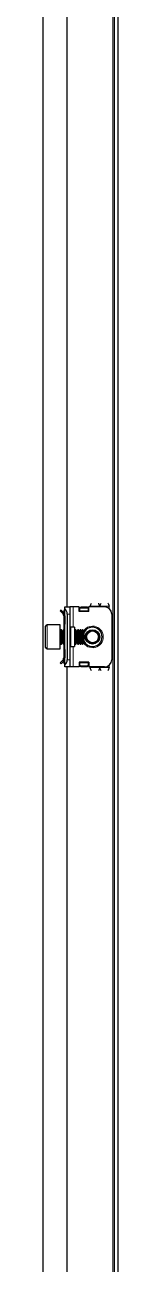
# Model space of a CAD drawing. Header units: millimetres. Extents: x -456 to 1943, y -979 to 1408.
# Drawn here: x 1912 to 1943, y 274 to 789 of the extents above; entities that cross this region are included whole.
import ezdxf

# ---------------------------------------------------------------- set-up
doc = ezdxf.new("R2010")
doc.units = ezdxf.units.MM

msp = doc.modelspace()

# ---------------------------------------------------------------- linework, layer by layer
at = {"color": 8, "linetype": 'Continuous', "lineweight": 18}
for p, q in [((1940.56, 1300.48), (1940.56, -856.32)), ((1924.16, 547.08), (1924.16, 538.58)), ((1931.16, 547.33), (1935.16, 547.33)), ((1939.16, 547.33), (1935.16, 547.33)), ((1920.66, 545.08), (1920.16, 545.08)), ((1920.66, 545.58), (1920.45, 545.79)), ((1922.66, 544.08), (1921.66, 544.08)), ((1930.41, 545.43), (1926.91, 545.43)), ((1913.26, 539.58), (1913.26, 529.58)), ((1918.91, 537.58), (1918.91, 532.96)), ((1923.16, 538.58), (1923.16, 530.58)), ((1918.91, 532.96), (1918.91, 531.58)), ((1924.16, 530.58), (1924.16, 522.08)), ((1920.66, 524.08), (1920.16, 524.08)), ((1920.66, 523.58), (1920.45, 523.37)), ((1921.66, 525.08), (1922.66, 525.08)), ((1926.91, 523.73), (1930.41, 523.73)), ((1935.16, 521.83), (1931.16, 521.83)), ((1939.16, 521.83), (1935.16, 521.83))]:
    msp.add_line(p, q, dxfattribs=at)
at = {"color": 7, "linetype": 'Continuous', "lineweight": 25}
for p, q in [((1941.16, 1302.58), (1941.16, -858.42)), ((1942.66, 1302.58), (1942.66, -858.42)), ((1911.66, -827.42), (1911.66, 1271.58)), ((1921.66, 547.08), (1921.66, 1222.08)), ((1920.66, 547.08), (1922.66, 547.08)), ((1920.66, 546.31), (1920.66, 547.08)), ((1922.66, 547.08), (1922.66, 544.08)), ((1924.16, 547.08), (1922.66, 547.08)), ((1926.66, 547.08), (1924.16, 547.08)), ((1926.66, 545.08), (1926.66, 547.08)), ((1926.91, 546.7), (1927.41, 547.05)), ((1927.41, 546.7), (1926.91, 546.35)), ((1926.91, 546.35), (1926.91, 546.7)), ((1927.41, 547.05), (1927.41, 546.7)), ((1927.41, 547.05), (1929.91, 547.05)), ((1927.41, 546.7), (1929.91, 546.7)), ((1929.91, 546.7), (1929.91, 547.05)), ((1929.91, 547.05), (1930.41, 546.7)), ((1930.41, 546.35), (1929.91, 546.7)), ((1930.41, 546.7), (1930.41, 546.35)), ((1930.46, 546.96), (1930.46, 545.08)), ((1930.66, 546.96), (1930.46, 546.96)), ((1930.66, 545.08), (1930.66, 547.08)), ((1937.16, 547.08), (1930.66, 547.08)), ((1931.16, 547.08), (1931.16, 547.33)), ((1939.16, 546.31), (1939.16, 547.33)), ((1919.1, 545.72), (1918.75, 545.36)), ((1919.72, 544.39), (1918.75, 545.36)), ((1920.07, 544.74), (1919.1, 545.72)), ((1919.72, 544.39), (1920.07, 544.74)), ((1920.16, 545.08), (1920.16, 544.68)), ((1920.16, 543.33), (1920.66, 543.33)), ((1920.16, 543.33), (1920.16, 539.83)), ((1920.45, 545.79), (1920.66, 545.99)), ((1920.66, 522.84), (1920.66, 546.31)), ((1920.66, 543.33), (1920.66, 539.83)), ((1921.66, 544.08), (1921.66, 525.08)), ((1922.66, 544.08), (1922.66, 525.08)), ((1930.66, 545.08), (1926.66, 545.08)), ((1926.91, 545.43), (1926.91, 546.35)), ((1926.91, 545.08), (1926.91, 545.43)), ((1930.41, 546.35), (1930.41, 545.43)), ((1930.41, 545.43), (1930.41, 545.08)), ((1940.16, 544.08), (1940.16, 525.08)), ((1912.66, 530.18), (1912.66, 538.98)), ((1918.66, 539.58), (1913.26, 539.58)), ((1918.66, 529.58), (1918.66, 539.58)), ((1919.27, 537.58), (1918.91, 537.58)), ((1919.66, 537.02), (1919.27, 537.58)), ((1919.27, 537.11), (1919.27, 537.58)), ((1919.27, 531.58), (1919.27, 537.11)), ((1920.05, 537.58), (1919.66, 537.02)), ((1919.66, 536.64), (1919.66, 537.02)), ((1919.66, 532.13), (1919.66, 536.64)), ((1920.27, 537.58), (1920.05, 537.58)), ((1920.05, 537.11), (1920.05, 537.58)), ((1920.05, 531.58), (1920.05, 537.11)), ((1920.66, 539.83), (1920.16, 539.83)), ((1920.16, 539.83), (1920.16, 537.58)), ((1920.66, 537.02), (1920.27, 537.58)), ((1920.27, 537.11), (1920.27, 537.58)), ((1920.27, 531.58), (1920.27, 537.11)), ((1924.66, 538.58), (1923.16, 538.58)), ((1924.66, 538.58), (1924.66, 530.58)), ((1925.05, 537.58), (1924.66, 537.02)), ((1925.27, 537.58), (1925.05, 537.58)), ((1925.05, 537.11), (1925.05, 537.58)), ((1925.05, 531.58), (1925.05, 537.11)), ((1925.66, 537.02), (1925.27, 537.58)), ((1925.27, 537.11), (1925.27, 537.58)), ((1925.27, 531.58), (1925.27, 537.11)), ((1926.05, 537.58), (1925.66, 537.02)), ((1925.66, 536.64), (1925.66, 537.02)), ((1925.66, 532.13), (1925.66, 536.64)), ((1926.27, 537.58), (1926.05, 537.58)), ((1926.05, 537.11), (1926.05, 537.58)), ((1926.05, 531.58), (1926.05, 537.11)), ((1926.66, 537.02), (1926.27, 537.58)), ((1926.27, 537.11), (1926.27, 537.58)), ((1926.27, 531.58), (1926.27, 537.11)), ((1927.05, 537.58), (1926.66, 537.02)), ((1926.66, 536.64), (1926.66, 537.02)), ((1926.66, 532.13), (1926.66, 536.64)), ((1927.27, 537.58), (1927.05, 537.58)), ((1927.05, 537.11), (1927.05, 537.58)), ((1927.05, 531.58), (1927.05, 537.11)), ((1927.66, 537.02), (1927.27, 537.58)), ((1927.27, 537.11), (1927.27, 537.58)), ((1927.27, 531.58), (1927.27, 537.11)), ((1928.05, 537.58), (1927.66, 537.02)), ((1927.66, 536.64), (1927.66, 537.02)), ((1927.66, 532.13), (1927.66, 536.64)), ((1928.11, 537.58), (1928.05, 537.58)), ((1928.05, 537.11), (1928.05, 537.58)), ((1928.05, 531.58), (1928.05, 537.11)), ((1928.66, 537.02), (1928.11, 537.58)), ((1928.11, 531.58), (1928.11, 537.58)), ((1928.66, 532.13), (1928.66, 537.02)), ((1918.91, 531.58), (1919.27, 531.58)), ((1919.27, 531.58), (1919.66, 532.13)), ((1919.66, 532.13), (1920.05, 531.58)), ((1920.05, 531.58), (1920.27, 531.58)), ((1920.16, 531.58), (1920.16, 529.33)), ((1920.27, 531.58), (1920.66, 532.13)), ((1924.66, 532.13), (1925.05, 531.58)), ((1925.05, 531.58), (1925.27, 531.58)), ((1925.27, 531.58), (1925.66, 532.13)), ((1925.66, 532.13), (1926.05, 531.58)), ((1926.05, 531.58), (1926.27, 531.58)), ((1926.27, 531.58), (1926.66, 532.13)), ((1926.66, 532.13), (1927.05, 531.58)), ((1927.05, 531.58), (1927.27, 531.58)), ((1927.27, 531.58), (1927.66, 532.13)), ((1927.66, 532.13), (1928.05, 531.58)), ((1928.05, 531.58), (1928.11, 531.58)), ((1928.11, 531.58), (1928.66, 532.13)), ((1913.26, 529.58), (1918.66, 529.58)), ((1920.16, 529.33), (1920.66, 529.33)), ((1920.16, 529.33), (1920.16, 525.83)), ((1920.16, 525.83), (1920.66, 525.83)), ((1920.66, 529.33), (1920.66, 525.83)), ((1923.16, 530.58), (1924.66, 530.58)), ((1919.72, 524.77), (1918.75, 523.79)), ((1919.1, 523.44), (1918.75, 523.79)), ((1920.07, 524.41), (1919.1, 523.44)), ((1919.72, 524.77), (1920.07, 524.41)), ((1920.16, 524.08), (1920.16, 524.54)), ((1920.66, 523.16), (1920.45, 523.37)), ((1920.66, 522.08), (1920.66, 522.84)), ((1922.66, 522.08), (1920.66, 522.08)), ((1921.66, -77.92), (1921.66, 522.08)), ((1922.66, 525.08), (1922.66, 522.08)), ((1924.16, 522.08), (1922.66, 522.08)), ((1926.66, 522.08), (1924.16, 522.08)), ((1930.66, 524.08), (1926.66, 524.08)), ((1926.66, 524.08), (1926.66, 522.08)), ((1926.91, 523.73), (1926.91, 524.08)), ((1926.91, 522.81), (1926.91, 523.73)), ((1926.91, 522.81), (1927.41, 522.46)), ((1926.91, 522.46), (1926.91, 522.81)), ((1927.41, 522.1), (1926.91, 522.46)), ((1929.91, 522.46), (1927.41, 522.46)), ((1927.41, 522.46), (1927.41, 522.1)), ((1929.91, 522.1), (1927.41, 522.1)), ((1929.91, 522.46), (1930.41, 522.81)), ((1929.91, 522.1), (1929.91, 522.46)), ((1930.41, 522.46), (1929.91, 522.1)), ((1930.41, 524.08), (1930.41, 523.73)), ((1930.41, 523.73), (1930.41, 522.81)), ((1930.41, 522.81), (1930.41, 522.46)), ((1930.46, 524.08), (1930.46, 522.2)), ((1930.46, 522.2), (1930.66, 522.2)), ((1930.66, 524.08), (1930.66, 522.08)), ((1937.16, 522.08), (1930.66, 522.08)), ((1931.16, 521.83), (1931.16, 522.08)), ((1939.16, 521.83), (1939.16, 522.84))]:
    msp.add_line(p, q, dxfattribs=at)
for radius in [3, 2.76, 2.45]:
    msp.add_circle((1932.16, 534.58), radius, dxfattribs=at)
for centre, radius, start, end in [((1937.16, 544.08), 3, 360, 90), ((1921.16, 545.08), 1, 135, 180), ((1918.66, 544.08), 3, 360, 48.1897), ((1913.26, 538.98), 0.6, 90, 180), ((1918.91, 537.83), 0.25, 180, 270), ((1923.16, 539.08), 0.5, 180, 270), ((1932.16, 534.58), 4, 270, 151.045), ((1918.91, 531.33), 0.25, 90, 180), ((1932.16, 534.58), 4, 208.955, 270), ((1913.26, 530.18), 0.6, 180, 270), ((1923.16, 530.08), 0.5, 90, 180), ((1921.16, 524.08), 1, 180, 225), ((1918.66, 525.08), 3, 311.8103, 360), ((1937.16, 525.08), 3, 270, 360)]:
    msp.add_arc(centre, radius, start, end, dxfattribs=at)
at = {"color": 8, "linetype": 'Continuous', "lineweight": 18}
for start, end in [(215.4622, 90), (90, 144.5378)]:
    msp.add_arc((1932.16, 534.58), 4.5, start, end, dxfattribs=at)
at = {"color": 7, "linetype": 'Continuous', "lineweight": 25}
for points, knots in [([(1931.16, 547.33), (1931.26, 547.57), (1931.45, 548.06), (1931.64, 548.45), (1931.73, 548.65)], [0, 0, 0, 0, 0.502065, 1, 1, 1, 1]), ([(1934.59, 548.64), (1934.67, 548.48), (1934.84, 548.14), (1935.03, 547.65), (1935.14, 547.37), (1935.16, 547.33)], [0, 0, 0, 0, 0.415483, 0.917152, 1, 1, 1, 1]), ([(1935.16, 547.33), (1935.26, 547.57), (1935.45, 548.06), (1935.64, 548.45), (1935.73, 548.65)], [0, 0, 0, 0, 0.502065, 1, 1, 1, 1]), ([(1938.59, 548.64), (1938.67, 548.48), (1938.84, 548.14), (1939.03, 547.65), (1939.14, 547.37), (1939.16, 547.33)], [0, 0, 0, 0, 0.415483, 0.917152, 1, 1, 1, 1]), ([(1920.16, 543.33), (1920.14, 543.52), (1920.11, 543.81), (1919.92, 544.16), (1919.79, 544.31), (1919.72, 544.39)], [0, 0, 0, 0, 0.485042, 0.738404, 1, 1, 1, 1]), ([(1920.66, 543.33), (1920.63, 543.57), (1920.58, 544.05), (1920.3, 544.51), (1920.1, 544.71), (1920.07, 544.74)], [0, 0, 0, 0, 0.461863, 0.923726, 1, 1, 1, 1]), ([(1919.72, 524.77), (1919.84, 524.92), (1920.02, 525.15), (1920.14, 525.52), (1920.15, 525.73), (1920.16, 525.83)], [0, 0, 0, 0, 0.485042, 0.738404, 1, 1, 1, 1]), ([(1920.07, 524.41), (1920.23, 524.6), (1920.53, 524.98), (1920.65, 525.51), (1920.66, 525.79), (1920.66, 525.83)], [0, 0, 0, 0, 0.461863, 0.923726, 1, 1, 1, 1]), ([(1931.73, 520.52), (1931.65, 520.67), (1931.48, 521.02), (1931.29, 521.51), (1931.18, 521.79), (1931.16, 521.83)], [0, 0, 0, 0, 0.415483, 0.917152, 1, 1, 1, 1]), ([(1935.16, 521.83), (1935.06, 521.58), (1934.87, 521.1), (1934.68, 520.7), (1934.59, 520.51)], [0, 0, 0, 0, 0.502065, 1, 1, 1, 1]), ([(1935.73, 520.52), (1935.65, 520.67), (1935.48, 521.02), (1935.29, 521.51), (1935.18, 521.79), (1935.16, 521.83)], [0, 0, 0, 0, 0.415483, 0.917152, 1, 1, 1, 1]), ([(1939.16, 521.83), (1939.06, 521.58), (1938.87, 521.1), (1938.68, 520.7), (1938.59, 520.51)], [0, 0, 0, 0, 0.5020654, 1, 1, 1, 1])]:
    msp.add_open_spline(points, degree=3, knots=knots, dxfattribs=at)

doc.saveas('drawing.dxf')
